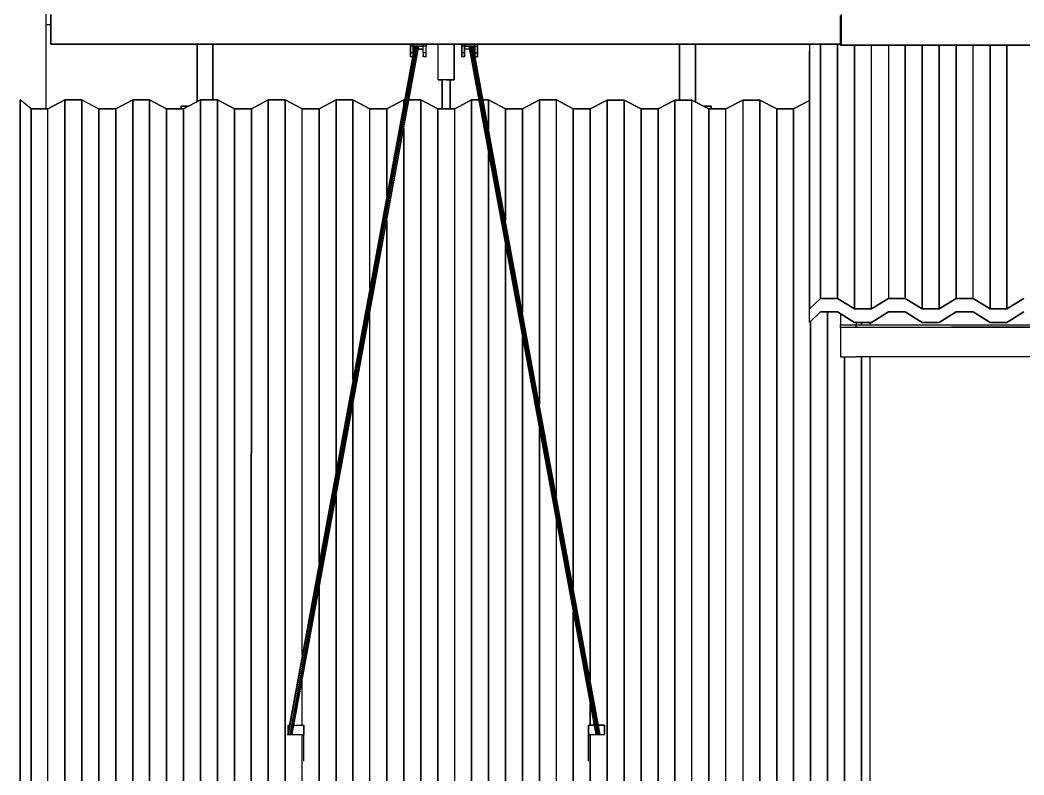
# Model space of a CAD drawing. Extents: x -32 to 51.8, y -51.6 to -5.5.
# Drawn here: x -26.86 to -21.78, y -24.72 to -20.91 of the extents above; entities that cross this region are included whole.
import ezdxf

# ---------------------------------------------------------------- set-up
doc = ezdxf.new("R2010")
doc.units = 0
doc.header["$MEASUREMENT"] = 0
doc.layers.get('0').update_dxf_attribs({"linetype": 'CONTINUOUS'})
doc.layers.add('hachures', color=5, linetype='CONTINUOUS')

msp = doc.modelspace()

# ---------------------------------------------------------------- linework, layer by layer
for p, q in [((-26.7263, -20.9299), (-26.7263, -20.5845)), ((-26.7263, -21.3546), (-26.7263, -20.8733)), ((-26.7033, -21.0285), (-26.7033, -20.8785)), ((-26.7033, -20.8785), (-26.7033, -21.0285)), ((-26.7033, -21.0285), (-26.7033, -20.8785)), ((-22.7099, -21.0331), (-22.7099, -20.8831)), ((-22.7033, -21.0285), (-22.7033, -20.8785)), ((-26.7033, -20.9299), (-26.7263, -20.9299)), ((-26.7033, -21.0285), (-26.7033, -20.9299)), ((-26.7033, -21.0285), (-26.7033, -20.9299)), ((-26.7033, -20.9299), (-26.7033, -21.0285)), ((-26.7033, -21.0285), (-26.6233, -21.0285)), ((-26.6233, -21.0285), (-26.7033, -21.0285)), ((-26.7033, -21.0285), (-26.6233, -21.0285)), ((-26.6233, -21.0285), (-24.8848, -21.0285)), ((-24.8848, -21.0285), (-26.6233, -21.0285)), ((-26.6233, -21.0285), (-26.6233, -21.0285)), ((-25.9633, -21.0285), (-26.6233, -21.0285)), ((-26.6233, -21.0285), (-26.6233, -21.0285)), ((-26.6233, -21.0285), (-22.7033, -21.0285)), ((-26.6233, -21.0285), (-22.7833, -21.0285)), ((-22.7833, -21.0285), (-26.6233, -21.0285)), ((-25.9633, -21.3194), (-25.9633, -21.0285)), ((-25.9633, -21.0285), (-25.9633, -21.3194)), ((-25.8833, -21.0285), (-25.8833, -21.3106)), ((-25.8833, -21.3106), (-25.8833, -21.0285)), ((-24.9931, -21.0285), (-25.8833, -21.0285)), ((-24.8595, -21.0387), (-25.5021, -24.5187)), ((-24.8512, -21.0387), (-25.494, -24.5187)), ((-24.8594, -21.0387), (-25.494, -24.5187)), ((-24.8436, -21.0387), (-25.4862, -24.5187)), ((-25.4862, -24.5187), (-24.8511, -21.0387)), ((-25.4833, -24.5187), (-24.8411, -21.0387)), ((-25.4833, -24.5187), (-24.8435, -21.0387)), ((-24.8848, -21.0386), (-24.8848, -21.0285)), ((-24.8848, -21.0285), (-24.8848, -21.0386)), ((-24.8704, -21.0386), (-24.8848, -21.0386)), ((-24.8848, -21.0386), (-24.8848, -21.0386)), ((-24.8848, -21.0718), (-24.8848, -21.0386)), ((-24.8848, -21.0386), (-24.8704, -21.0386)), ((-24.8848, -21.0386), (-24.8848, -21.0718)), ((-24.8704, -21.0386), (-24.8704, -21.0285)), ((-24.8704, -21.0285), (-24.8704, -21.0386)), ((-24.8704, -21.0718), (-24.8704, -21.0386)), ((-24.8704, -21.0386), (-24.8704, -21.0718)), ((-24.8636, -21.0387), (-24.8704, -21.0758)), ((-24.8636, -21.0387), (-24.8704, -21.0753)), ((-24.8193, -21.0387), (-24.8704, -21.0387)), ((-24.8704, -21.0532), (-24.8704, -21.0387)), ((-24.8704, -21.0387), (-24.8193, -21.0387)), ((-24.8704, -21.0532), (-24.8663, -21.0532)), ((-24.8704, -21.0532), (-24.8704, -21.0637)), ((-24.8663, -21.0532), (-24.8704, -21.0532)), ((-24.8704, -21.0637), (-24.8704, -21.0753)), ((-24.8438, -21.0532), (-24.8193, -21.0532)), ((-24.8193, -21.0532), (-24.8438, -21.0532)), ((-24.8193, -21.0386), (-24.8193, -21.0285)), ((-24.8048, -21.0386), (-24.8193, -21.0386)), ((-24.8193, -21.0718), (-24.8193, -21.0386)), ((-24.8048, -21.0285), (-24.8048, -21.0386)), ((-24.8048, -21.0386), (-24.8048, -21.0285)), ((-24.8048, -21.0285), (-24.6248, -21.0285)), ((-24.6248, -21.0285), (-24.8048, -21.0285)), ((-24.8048, -21.0718), (-24.8048, -21.0386)), ((-24.7433, -21.2085), (-24.7433, -21.0285)), ((-24.6633, -21.0285), (-24.6633, -21.2085)), ((-24.6633, -21.2085), (-24.6633, -21.0285)), ((-24.6248, -21.0386), (-24.6248, -21.0285)), ((-24.6248, -21.0285), (-24.6248, -21.0386)), ((-24.6104, -21.0386), (-24.6248, -21.0386)), ((-24.6248, -21.0718), (-24.6248, -21.0386)), ((-24.6248, -21.0386), (-24.6248, -21.0718)), ((-24.6104, -21.0285), (-24.6104, -21.0386)), ((-24.6104, -21.0386), (-24.6104, -21.0718)), ((-24.6104, -21.0532), (-24.6104, -21.0637)), ((-24.6104, -21.0637), (-24.6104, -21.0851)), ((-24.6103, -21.0386), (-24.6103, -21.0285)), ((-24.6103, -21.0718), (-24.6103, -21.0386)), ((-24.5592, -21.0387), (-24.6103, -21.0387)), ((-24.6103, -21.0387), (-24.5592, -21.0387)), ((-24.5858, -21.0532), (-24.6103, -21.0532)), ((-24.5885, -21.0387), (-23.9464, -24.5187)), ((-24.5861, -21.0387), (-23.9435, -24.5187)), ((-24.5861, -21.0387), (-23.9464, -24.5187)), ((-24.5785, -21.0387), (-23.9357, -24.5187)), ((-23.9435, -24.5187), (-24.5785, -21.0387)), ((-23.9276, -24.5187), (-24.5702, -21.0387)), ((-23.9357, -24.5187), (-24.5702, -21.0387)), ((-24.5592, -21.0758), (-24.5661, -21.0387)), ((-24.5592, -21.0754), (-24.566, -21.0387)), ((-24.5592, -21.0532), (-24.5633, -21.0532)), ((-24.5592, -21.0285), (-24.5592, -21.0386)), ((-24.5592, -21.0386), (-24.5592, -21.0285)), ((-24.5592, -21.0386), (-24.5592, -21.0718)), ((-24.5592, -21.0386), (-24.5448, -21.0386)), ((-24.5592, -21.0718), (-24.5592, -21.0386)), ((-24.5592, -21.0637), (-24.5592, -21.0754)), ((-24.5448, -21.0386), (-24.5448, -21.0285)), ((-24.5448, -21.0285), (-24.5448, -21.0637)), ((-24.5448, -21.0285), (-24.5448, -21.0386)), ((-24.5448, -21.0285), (-22.8651, -21.0285)), ((-22.8651, -21.0285), (-24.5448, -21.0285)), ((-24.5448, -21.0718), (-24.5448, -21.0386)), ((-24.5448, -21.0386), (-24.5448, -21.0718)), ((-24.5448, -21.0637), (-24.5448, -21.0851)), ((-23.5233, -21.3107), (-23.5233, -21.0285)), ((-23.5233, -21.0285), (-23.5233, -21.3107)), ((-23.4433, -21.0285), (-23.4433, -21.3195)), ((-23.4433, -21.3195), (-23.4433, -21.0285)), ((-22.8652, -21.0285), (-22.8652, -21.0638)), ((-22.8652, -22.4365), (-22.8652, -21.0638)), ((-22.8651, -21.0285), (-22.8651, -22.3675)), ((-22.7833, -21.0285), (-22.7099, -21.0285)), ((-22.7033, -21.0285), (-22.7833, -21.0285)), ((-22.7099, -21.0331), (-22.7099, -21.0285)), ((-22.6299, -21.0331), (-22.7099, -21.0331)), ((-22.7099, -21.0331), (-22.6299, -21.0331)), ((-22.6299, -21.0331), (-18.7899, -21.0331)), ((-22.6299, -21.0331), (-18.7899, -21.0331)), ((-18.7899, -21.0331), (-22.6299, -21.0331)), ((-24.8734, -21.0919), (-25.5065, -24.5225)), ((-24.8733, -21.0919), (-25.5021, -24.5187)), ((-24.8704, -21.0718), (-24.8848, -21.0718)), ((-24.8848, -21.0718), (-24.8848, -21.0919)), ((-24.8848, -21.0919), (-24.8848, -21.0718)), ((-24.8848, -21.0851), (-24.8848, -21.0919)), ((-24.8704, -21.0919), (-24.8848, -21.0919)), ((-24.8704, -21.0919), (-24.8704, -21.0718)), ((-24.8704, -21.0718), (-24.8704, -21.0919)), ((-24.8048, -21.0718), (-24.8193, -21.0718)), ((-24.8193, -21.0718), (-24.8193, -21.0919)), ((-24.8193, -21.0919), (-24.8193, -21.0851)), ((-24.8048, -21.0919), (-24.8193, -21.0919)), ((-24.8048, -21.0919), (-24.8048, -21.0718)), ((-24.6104, -21.0718), (-24.6248, -21.0718)), ((-24.6248, -21.0919), (-24.6248, -21.0718)), ((-24.6248, -21.0718), (-24.6248, -21.0919)), ((-24.6248, -21.0851), (-24.6248, -21.0919)), ((-24.6104, -21.0919), (-24.6248, -21.0919)), ((-24.6104, -21.0718), (-24.6104, -21.0919)), ((-24.6104, -21.0919), (-24.6103, -21.0718)), ((-24.6104, -21.0851), (-24.6104, -21.0919)), ((-24.5592, -21.0718), (-24.5592, -21.0919)), ((-24.5592, -21.0718), (-24.5448, -21.0718)), ((-24.5592, -21.0919), (-24.5592, -21.0718)), ((-24.5592, -21.0919), (-24.5448, -21.0919)), ((-23.9276, -24.5187), (-24.5563, -21.0919)), ((-23.9239, -24.5187), (-24.5562, -21.0919)), ((-24.5448, -21.0919), (-24.5448, -21.0718)), ((-24.5448, -21.0718), (-24.5448, -21.0919)), ((-24.5448, -21.0851), (-24.5448, -21.0919)), ((-24.5448, -21.0919), (-24.5448, -21.0851)), ((-24.6633, -21.2085), (-24.7433, -21.2085)), ((-24.7433, -21.2085), (-24.7231, -21.2085)), ((-24.7231, -21.2085), (-24.7231, -21.3546)), ((-24.7231, -21.3546), (-24.7231, -21.2085)), ((-24.7033, -21.2085), (-24.6836, -21.2085)), ((-24.7033, -21.2085), (-24.6836, -21.2085)), ((-24.6836, -21.2085), (-24.6836, -21.3546)), ((-24.6836, -21.3546), (-24.6836, -21.2085)), ((-24.6836, -21.2085), (-24.6633, -21.2085)), ((-24.6836, -21.3546), (-24.6836, -21.2085)), ((-26.8586, -21.3106), (-26.8587, -26.0967)), ((-26.8587, -26.0967), (-26.8586, -21.3106)), ((-26.8033, -21.3546), (-26.8586, -21.3106)), ((-26.7176, -21.3546), (-26.6319, -21.3106)), ((-26.6319, -21.3106), (-26.7176, -21.3546)), ((-26.6319, -21.3106), (-26.6319, -21.3106)), ((-26.6319, -21.3106), (-26.5462, -21.3106)), ((-26.5462, -21.3106), (-26.6319, -21.3106)), ((-26.5462, -21.3106), (-26.4605, -21.3546)), ((-26.289, -21.3106), (-26.3748, -21.3546)), ((-26.3748, -21.3546), (-26.289, -21.3106)), ((-26.289, -21.3106), (-26.2033, -21.3106)), ((-26.2033, -21.3106), (-26.289, -21.3106)), ((-26.2033, -21.3106), (-26.2033, -21.3106)), ((-26.2033, -21.3106), (-26.1176, -21.3546)), ((-26.1176, -21.3546), (-26.2033, -21.3106)), ((-25.9462, -21.3106), (-26.0319, -21.3546)), ((-26.0319, -21.3546), (-25.9462, -21.3106)), ((-25.8605, -21.3106), (-25.9462, -21.3106)), ((-25.9462, -21.3106), (-25.8605, -21.3106)), ((-25.7748, -21.3546), (-25.8605, -21.3106)), ((-25.8605, -21.3106), (-25.7748, -21.3546)), ((-25.6033, -21.3106), (-25.689, -21.3546)), ((-25.689, -21.3546), (-25.6033, -21.3106)), ((-25.5176, -21.3106), (-25.6033, -21.3106)), ((-25.6033, -21.3106), (-25.5176, -21.3106)), ((-25.5176, -21.3106), (-25.4319, -21.3546)), ((-25.4319, -21.3546), (-25.5176, -21.3106)), ((-25.2605, -21.3106), (-25.3462, -21.3546)), ((-25.3462, -21.3546), (-25.2605, -21.3106)), ((-25.1748, -21.3106), (-25.2605, -21.3106)), ((-25.2605, -21.3106), (-25.1748, -21.3106)), ((-25.1748, -21.3106), (-25.089, -21.3546)), ((-25.089, -21.3546), (-25.1748, -21.3106)), ((-24.9176, -21.3106), (-25.0033, -21.3546)), ((-25.0033, -21.3546), (-24.9176, -21.3106)), ((-24.9138, -21.3106), (-24.9176, -21.3106)), ((-24.9176, -21.3313), (-24.9176, -21.3106)), ((-24.9176, -21.3106), (-24.9138, -21.3106)), ((-24.9176, -21.3106), (-24.9176, -21.3313)), ((-24.8319, -21.3106), (-24.8913, -21.3106)), ((-24.8913, -21.3106), (-24.8319, -21.3106)), ((-24.7462, -21.3546), (-24.8319, -21.3106)), ((-24.8319, -21.3106), (-24.7462, -21.3546)), ((-24.6605, -21.3546), (-24.5748, -21.3106)), ((-24.5748, -21.3106), (-24.6605, -21.3546)), ((-24.5383, -21.3106), (-24.5748, -21.3106)), ((-24.5748, -21.3106), (-24.5383, -21.3106)), ((-24.489, -21.3106), (-24.5158, -21.3106)), ((-24.5158, -21.3106), (-24.489, -21.3106)), ((-24.4033, -21.3546), (-24.489, -21.3106)), ((-24.489, -21.4559), (-24.489, -21.3106)), ((-24.489, -21.3106), (-24.4033, -21.3546)), ((-24.2319, -21.3106), (-24.3176, -21.3546)), ((-24.3176, -21.3546), (-24.2319, -21.3106)), ((-24.2319, -21.3106), (-24.1462, -21.3106)), ((-24.1462, -21.3106), (-24.2319, -21.3106)), ((-24.1462, -21.3106), (-24.0605, -21.3546)), ((-24.0605, -21.3546), (-24.1462, -21.3106)), ((-23.889, -21.3107), (-23.9748, -21.3546)), ((-23.9748, -21.3546), (-23.889, -21.3107)), ((-23.8033, -21.3107), (-23.889, -21.3107)), ((-23.889, -21.3107), (-23.8033, -21.3107)), ((-23.7176, -21.3546), (-23.8033, -21.3107)), ((-23.8033, -21.3107), (-23.7176, -21.3546)), ((-23.5462, -21.3107), (-23.6319, -21.3546)), ((-23.6319, -21.3546), (-23.5462, -21.3107)), ((-23.5462, -21.3107), (-23.4605, -21.3107)), ((-23.4605, -21.3107), (-23.5462, -21.3107)), ((-23.4605, -21.3107), (-23.3748, -21.3546)), ((-23.3748, -21.3546), (-23.4605, -21.3107)), ((-23.289, -21.3546), (-23.2033, -21.3107)), ((-23.2033, -21.3107), (-23.289, -21.3546)), ((-23.2033, -21.3107), (-23.1176, -21.3107)), ((-23.1176, -21.3107), (-23.2033, -21.3107)), ((-23.0319, -21.3546), (-23.1176, -21.3107)), ((-23.1176, -21.3107), (-23.0319, -21.3546)), ((-22.9462, -21.3546), (-22.8652, -21.3131)), ((-22.8652, -21.3131), (-22.9462, -21.3546)), ((-26.8033, -21.3546), (-26.7176, -21.3546)), ((-26.7176, -21.3546), (-26.8033, -21.3546)), ((-26.3748, -21.3546), (-26.4605, -21.3546)), ((-26.4605, -21.3546), (-26.3748, -21.3546)), ((-26.0319, -21.3546), (-26.1176, -21.3546)), ((-26.1176, -21.3546), (-26.0319, -21.3546)), ((-26.0433, -21.3546), (-26.0433, -21.3423)), ((-26.0433, -21.3423), (-26.0079, -21.3423)), ((-26.0433, -21.3546), (-26.0433, -21.3423)), ((-26.0433, -21.3423), (-26.0433, -21.3546)), ((-26.0079, -21.3423), (-26.0433, -21.3423)), ((-25.689, -21.3546), (-25.7748, -21.3546)), ((-25.7748, -21.3546), (-25.689, -21.3546)), ((-25.4319, -21.3546), (-25.3462, -21.3546)), ((-25.3462, -21.3546), (-25.4319, -21.3546)), ((-25.089, -21.3546), (-25.0033, -21.3546)), ((-25.0033, -21.3546), (-25.089, -21.3546)), ((-24.7462, -21.3546), (-24.6605, -21.3546)), ((-24.6605, -21.3546), (-24.7462, -21.3546)), ((-24.3176, -21.3546), (-24.4033, -21.3546)), ((-24.4033, -21.3546), (-24.3176, -21.3546)), ((-23.9748, -21.3546), (-24.0605, -21.3546)), ((-24.0605, -21.3546), (-23.9748, -21.3546)), ((-23.6319, -21.3546), (-23.7176, -21.3546)), ((-23.7176, -21.3546), (-23.6319, -21.3546)), ((-23.3988, -21.3423), (-23.3633, -21.3423)), ((-23.3633, -21.3423), (-23.3988, -21.3423)), ((-23.3748, -21.3546), (-23.289, -21.3546)), ((-23.289, -21.3546), (-23.3748, -21.3546)), ((-23.3633, -21.3423), (-23.3633, -21.3546)), ((-23.3633, -21.3546), (-23.3633, -21.3423)), ((-23.3633, -21.3423), (-23.3633, -21.3546)), ((-22.9462, -21.3546), (-23.0319, -21.3546)), ((-23.0319, -21.3546), (-22.9462, -21.3546)), ((-22.8098, -22.3137), (-22.8651, -22.3675)), ((-22.8651, -22.3675), (-22.8098, -22.3137)), ((-22.8098, -22.3137), (-22.7241, -22.3137)), ((-22.7241, -22.3137), (-22.8098, -22.3137)), ((-22.7241, -22.3137), (-22.6384, -22.3675)), ((-22.6384, -22.3675), (-22.7241, -22.3137)), ((-22.5527, -22.3675), (-22.467, -22.3137)), ((-22.467, -22.3137), (-22.5527, -22.3675)), ((-22.4671, -22.3138), (-22.4671, -22.3138)), ((-22.4671, -22.3138), (-22.4671, -22.3138)), ((-22.467, -22.3137), (-22.3813, -22.3137)), ((-22.3813, -22.3137), (-22.467, -22.3137)), ((-22.3814, -22.3137), (-22.3814, -22.3137)), ((-22.3814, -22.3137), (-22.3814, -22.3137)), ((-22.3813, -22.3137), (-22.2955, -22.3675)), ((-22.2955, -22.3675), (-22.3813, -22.3137)), ((-22.2098, -22.3675), (-22.1241, -22.3137)), ((-22.1241, -22.3137), (-22.2098, -22.3675)), ((-22.1242, -22.3138), (-22.1242, -22.3138)), ((-22.1241, -22.3137), (-22.0384, -22.3137)), ((-22.0384, -22.3137), (-22.1241, -22.3137)), ((-22.0385, -22.3137), (-22.0385, -22.3137)), ((-22.0385, -22.3137), (-22.0385, -22.3137)), ((-22.0384, -22.3137), (-21.9527, -22.3675)), ((-21.9527, -22.3675), (-22.0384, -22.3137)), ((-21.867, -22.3675), (-21.7813, -22.3137)), ((-21.7813, -22.3137), (-21.867, -22.3675)), ((-22.8652, -22.4365), (-22.8651, -22.3675)), ((-22.8652, -22.4365), (-22.8099, -22.3827)), ((-22.8099, -22.3827), (-22.8652, -22.4365)), ((-22.8099, -22.3827), (-22.8099, -22.3827)), ((-22.7242, -22.3827), (-22.8099, -22.3827)), ((-22.8099, -22.3827), (-22.7242, -22.3827)), ((-22.6385, -22.4365), (-22.7242, -22.3827)), ((-22.7242, -22.3827), (-22.6385, -22.4365)), ((-22.6385, -22.3675), (-22.6385, -22.3675)), ((-22.6385, -22.3675), (-22.6385, -22.3675)), ((-22.6384, -22.3675), (-22.5527, -22.3675)), ((-22.5527, -22.3675), (-22.6384, -22.3675)), ((-22.5528, -22.3675), (-22.5528, -22.3675)), ((-22.4671, -22.3827), (-22.5528, -22.4365)), ((-22.5528, -22.4365), (-22.4671, -22.3827)), ((-22.3814, -22.3827), (-22.4671, -22.3827)), ((-22.4671, -22.3827), (-22.4671, -22.3827)), ((-22.4671, -22.3827), (-22.3814, -22.3827)), ((-22.2957, -22.4365), (-22.3814, -22.3827)), ((-22.3814, -22.3827), (-22.2957, -22.4365)), ((-22.2957, -22.3675), (-22.2957, -22.3675)), ((-22.2955, -22.3675), (-22.2098, -22.3675)), ((-22.2098, -22.3675), (-22.2955, -22.3675)), ((-22.2099, -22.3675), (-22.2099, -22.3675)), ((-22.2099, -22.3675), (-22.2099, -22.3675)), ((-22.1242, -22.3827), (-22.2099, -22.4365)), ((-22.2099, -22.4365), (-22.1242, -22.3827)), ((-22.0385, -22.3827), (-22.1242, -22.3827)), ((-22.1242, -22.3827), (-22.0385, -22.3827)), ((-21.9528, -22.4365), (-22.0385, -22.3827)), ((-22.0385, -22.3827), (-21.9528, -22.4365)), ((-21.9528, -22.3675), (-21.9528, -22.3675)), ((-21.9528, -22.3675), (-21.9528, -22.3675)), ((-21.9527, -22.3675), (-21.867, -22.3675)), ((-21.867, -22.3675), (-21.9527, -22.3675)), ((-21.8671, -22.3675), (-21.8671, -22.3675)), ((-21.8671, -22.3675), (-21.8671, -22.3675)), ((-21.7814, -22.3827), (-21.8671, -22.4365)), ((-21.8671, -22.4365), (-21.7814, -22.3827)), ((-22.7099, -22.3917), (-22.7099, -22.4476)), ((-22.5528, -22.4365), (-22.6385, -22.4365)), ((-22.6385, -22.4365), (-22.5528, -22.4365)), ((-22.6385, -22.4365), (-22.6385, -22.4365)), ((-22.6299, -22.4365), (-22.6299, -22.4476)), ((-22.6033, -22.4365), (-22.6033, -22.4476)), ((-22.6033, -22.4476), (-22.6033, -22.4365)), ((-22.5599, -22.4365), (-22.5599, -22.4476)), ((-22.5597, -22.4476), (-22.5597, -22.4365)), ((-22.2099, -22.4365), (-22.2957, -22.4365)), ((-22.2957, -22.4365), (-22.2099, -22.4365)), ((-21.8671, -22.4365), (-21.9528, -22.4365)), ((-21.9528, -22.4365), (-21.8671, -22.4365)), ((-22.7099, -22.4476), (-22.6299, -22.4476)), ((-22.7099, -22.4612), (-22.7099, -22.4476)), ((-22.6299, -22.4612), (-22.7099, -22.4612)), ((-22.7099, -22.4612), (-22.7099, -22.609)), ((-22.6299, -22.4476), (-18.7899, -22.4476)), ((-18.7899, -22.4476), (-22.6299, -22.4612)), ((-22.6299, -22.4612), (-22.6299, -22.4476)), ((-18.7899, -22.4612), (-22.6299, -22.4612)), ((-22.7099, -22.609), (-22.6299, -22.609)), ((-18.7899, -22.609), (-22.6299, -22.609)), ((-22.6033, -22.609), (-22.6034, -26.1407)), ((-22.5599, -22.609), (-22.5599, -26.0967)), ((-22.5598, -26.1531), (-22.5597, -22.609)), ((-25.4319, -24.4713), (-25.4319, -24.2403)), ((-23.9748, -24.4714), (-23.9748, -24.365)), ((-23.9748, -24.365), (-23.9748, -24.4714)), ((-25.5033, -24.5187), (-25.5033, -24.4713)), ((-25.5033, -24.4713), (-25.497, -24.4713)), ((-25.5033, -24.4713), (-25.5033, -24.5187)), ((-25.4745, -24.4713), (-25.4233, -24.4713)), ((-25.4233, -24.4713), (-25.4233, -24.5187)), ((-25.4233, -24.5187), (-25.4233, -24.4713)), ((-23.9833, -24.5187), (-23.9833, -24.4714)), ((-23.9833, -24.4714), (-23.9551, -24.4714)), ((-23.9551, -24.4714), (-23.9833, -24.4714)), ((-23.9833, -24.6061), (-23.9833, -24.4714)), ((-23.9833, -24.4714), (-23.9833, -24.5187)), ((-23.9327, -24.4714), (-23.9033, -24.4714)), ((-23.9033, -24.4714), (-23.9327, -24.4714)), ((-23.9033, -24.4714), (-23.9033, -24.5187)), ((-23.9033, -24.4714), (-23.9033, -24.4714)), ((-23.9033, -24.5187), (-23.9033, -24.4714)), ((-25.5033, -24.5187), (-25.4233, -24.5187)), ((-25.4233, -24.6061), (-25.4233, -24.5187)), ((-25.4233, -24.6535), (-25.4233, -24.5187)), ((-23.9833, -24.6535), (-23.9833, -24.5187)), ((-23.9833, -24.5187), (-23.9033, -24.5187))]:
    msp.add_line(p, q)
at = {"layer": 'hachures'}
for p, q in [((-22.8098, -21.0285), (-22.8098, -22.3137)), ((-22.8098, -22.3137), (-22.8098, -21.0285)), ((-22.7241, -22.3137), (-22.7241, -21.0285)), ((-22.7241, -21.0285), (-22.7241, -22.3137)), ((-22.6384, -22.3675), (-22.6384, -21.0331)), ((-22.6384, -21.0331), (-22.6384, -22.3675)), ((-22.5527, -22.3675), (-22.5527, -21.0331)), ((-22.467, -21.0331), (-22.467, -22.3137)), ((-22.3812, -21.0331), (-22.3813, -22.3137)), ((-22.3813, -22.3137), (-22.3812, -21.0331)), ((-22.2955, -22.3675), (-22.2955, -21.0331)), ((-22.2955, -21.0331), (-22.2955, -22.3675)), ((-22.2098, -22.3675), (-22.2098, -21.0331)), ((-22.2098, -21.0331), (-22.2098, -22.3675)), ((-22.1241, -22.3137), (-22.1241, -21.0331)), ((-22.1241, -21.0331), (-22.1241, -22.3137)), ((-22.0384, -22.3137), (-22.0384, -21.0331)), ((-21.9527, -21.0331), (-21.9527, -22.3675)), ((-21.9527, -22.3675), (-21.9527, -21.0331)), ((-21.867, -22.3675), (-21.867, -21.0331)), ((-21.867, -21.0331), (-21.867, -22.3675)), ((-26.6319, -26.0967), (-26.6319, -21.3106)), ((-26.6319, -21.3106), (-26.6319, -26.0967)), ((-26.5462, -21.3106), (-26.5462, -26.0967)), ((-26.5462, -26.0967), (-26.5462, -21.3106)), ((-26.2891, -26.0967), (-26.289, -21.3106)), ((-26.289, -21.3106), (-26.2891, -26.0967)), ((-26.2034, -26.0967), (-26.2033, -21.3106)), ((-26.2033, -21.3106), (-26.2034, -26.0967)), ((-25.9462, -26.0967), (-25.9462, -21.3106)), ((-25.9462, -21.3106), (-25.9462, -26.0967)), ((-25.8605, -26.0967), (-25.8605, -21.3106)), ((-25.8605, -21.3106), (-25.8605, -26.0967)), ((-25.6034, -26.0967), (-25.6033, -21.3106)), ((-25.6033, -21.3106), (-25.6034, -26.0967)), ((-25.5176, -26.0967), (-25.5176, -21.3106)), ((-25.5176, -21.3106), (-25.5176, -26.0967)), ((-25.2605, -23.1894), (-25.2605, -21.3106)), ((-25.2605, -21.3106), (-25.2605, -23.1894)), ((-25.1748, -22.7249), (-25.1748, -21.3106)), ((-25.1748, -21.3106), (-25.1748, -22.7249)), ((-24.8319, -26.0967), (-24.8319, -21.3106)), ((-24.8319, -21.3106), (-24.8319, -26.0967)), ((-24.5748, -21.3106), (-24.5748, -26.0967)), ((-24.5748, -26.0967), (-24.5748, -21.3106)), ((-24.489, -21.3106), (-24.489, -21.4559)), ((-24.2319, -22.8495), (-24.2319, -21.3106)), ((-24.2319, -21.3106), (-24.2319, -22.8495)), ((-24.1462, -23.314), (-24.1462, -21.3106)), ((-23.8891, -26.0967), (-23.889, -21.3107)), ((-23.889, -21.3107), (-23.8891, -26.0967)), ((-23.8034, -26.0967), (-23.8033, -21.3107)), ((-23.8033, -21.3107), (-23.8034, -26.0967)), ((-23.5462, -26.0967), (-23.5462, -21.3107)), ((-23.5462, -21.3107), (-23.5462, -26.0967)), ((-23.4605, -26.0967), (-23.4605, -21.3107)), ((-23.2033, -21.3107), (-23.2034, -26.0967)), ((-23.1176, -21.3107), (-23.1176, -26.0967)), ((-23.1176, -26.0967), (-23.1176, -21.3107)), ((-26.8034, -26.1407), (-26.8033, -21.3546)), ((-26.8033, -21.3546), (-26.8034, -26.1407)), ((-26.7176, -26.1407), (-26.7176, -21.3546)), ((-26.4605, -21.3546), (-26.4605, -26.1407)), ((-26.4605, -26.1407), (-26.4605, -21.3546)), ((-26.3748, -26.1407), (-26.3748, -21.3546)), ((-26.3748, -21.3546), (-26.3748, -26.1407)), ((-26.1176, -21.3546), (-26.1176, -26.1407)), ((-26.1176, -26.1407), (-26.1176, -21.3546)), ((-26.0319, -26.1407), (-26.0319, -21.3546)), ((-26.0319, -21.3546), (-26.0319, -26.1407)), ((-25.7748, -26.1407), (-25.7748, -21.3546)), ((-25.7748, -21.3546), (-25.7748, -26.1407)), ((-25.6891, -26.1407), (-25.689, -21.3546)), ((-25.689, -21.3546), (-25.6891, -26.1407)), ((-25.4319, -24.1184), (-25.4319, -21.3546)), ((-25.3462, -21.3546), (-25.3462, -23.6539)), ((-25.3462, -23.6539), (-25.3462, -21.3546)), ((-25.089, -22.2603), (-25.089, -21.3546)), ((-25.0033, -21.3546), (-25.0033, -21.7958)), ((-25.0033, -21.7958), (-25.0033, -21.3546)), ((-24.7462, -26.1407), (-24.7462, -21.3546)), ((-24.7462, -21.3546), (-24.7462, -26.1407)), ((-24.6605, -26.1407), (-24.6605, -21.3546)), ((-24.4033, -21.9204), (-24.4033, -21.3546)), ((-24.4033, -21.3546), (-24.4033, -21.9204)), ((-24.3176, -22.3849), (-24.3176, -21.3546)), ((-24.3176, -21.3546), (-24.3176, -22.3849)), ((-24.0605, -21.3546), (-24.0605, -23.7785)), ((-24.0605, -23.7785), (-24.0605, -21.3546)), ((-23.9748, -24.2431), (-23.9748, -21.3546)), ((-23.9748, -21.3546), (-23.9748, -24.2431)), ((-23.7176, -26.1407), (-23.7176, -21.3546)), ((-23.7176, -21.3546), (-23.7176, -26.1407)), ((-23.6319, -26.1407), (-23.6319, -21.3546)), ((-23.6319, -21.3546), (-23.6319, -26.1407)), ((-23.3748, -26.1407), (-23.3748, -21.3546)), ((-23.3748, -21.3546), (-23.3748, -26.1407)), ((-23.2891, -26.1407), (-23.289, -21.3546)), ((-23.0319, -21.3546), (-23.0319, -26.1407)), ((-23.0319, -26.1407), (-23.0319, -21.3546)), ((-22.9462, -26.1407), (-22.9462, -21.3546)), ((-22.9462, -21.3546), (-22.9462, -26.1407)), ((-22.9462, -21.411), (-22.9462, -21.411)), ((-22.9462, -21.411), (-22.9462, -21.411)), ((-24.9176, -26.0967), (-24.9176, -21.4532)), ((-24.9176, -21.4532), (-24.9176, -26.0967)), ((-24.4891, -26.0967), (-24.489, -21.5777)), ((-24.489, -21.5777), (-24.4891, -26.0967)), ((-25.0033, -21.9177), (-25.0034, -26.1407)), ((-25.0034, -26.1407), (-25.0033, -21.9177)), ((-24.4034, -26.1407), (-24.4033, -22.0423)), ((-24.4033, -22.0423), (-24.4034, -26.1407)), ((-25.0891, -26.1407), (-25.089, -22.3822)), ((-22.7748, -22.3827), (-22.7748, -26.0967)), ((-22.7748, -26.0967), (-22.7748, -22.3827)), ((-22.8605, -22.4319), (-22.8605, -26.0967)), ((-22.8605, -26.0967), (-22.8605, -22.4319)), ((-24.3176, -26.1407), (-24.3176, -22.5068)), ((-24.3176, -22.5068), (-24.3176, -26.1407)), ((-22.689, -22.609), (-22.6891, -26.1407)), ((-22.6891, -26.1407), (-22.689, -22.609)), ((-22.6034, -26.1407), (-22.6033, -22.609)), ((-25.1748, -26.0967), (-25.1748, -22.8467)), ((-25.1748, -22.8467), (-25.1748, -26.0967)), ((-24.2319, -26.0967), (-24.2319, -22.9713)), ((-24.2319, -22.9713), (-24.2319, -26.0967)), ((-25.2605, -26.0967), (-25.2605, -23.3113)), ((-25.2605, -23.3113), (-25.2605, -26.0967)), ((-24.1462, -26.0967), (-24.1462, -23.4359)), ((-25.3462, -23.7758), (-25.3462, -26.1407)), ((-25.3462, -26.1407), (-25.3462, -23.7758)), ((-24.0605, -23.9004), (-24.0605, -26.1407)), ((-24.0605, -26.1407), (-24.0605, -23.9004)), ((-25.4319, -26.1407), (-25.4319, -24.5187)), ((-23.9748, -26.1407), (-23.9748, -24.5187)), ((-23.9748, -24.5187), (-23.9748, -26.1407))]:
    msp.add_line(p, q, dxfattribs=at)

doc.saveas('drawing.dxf')
